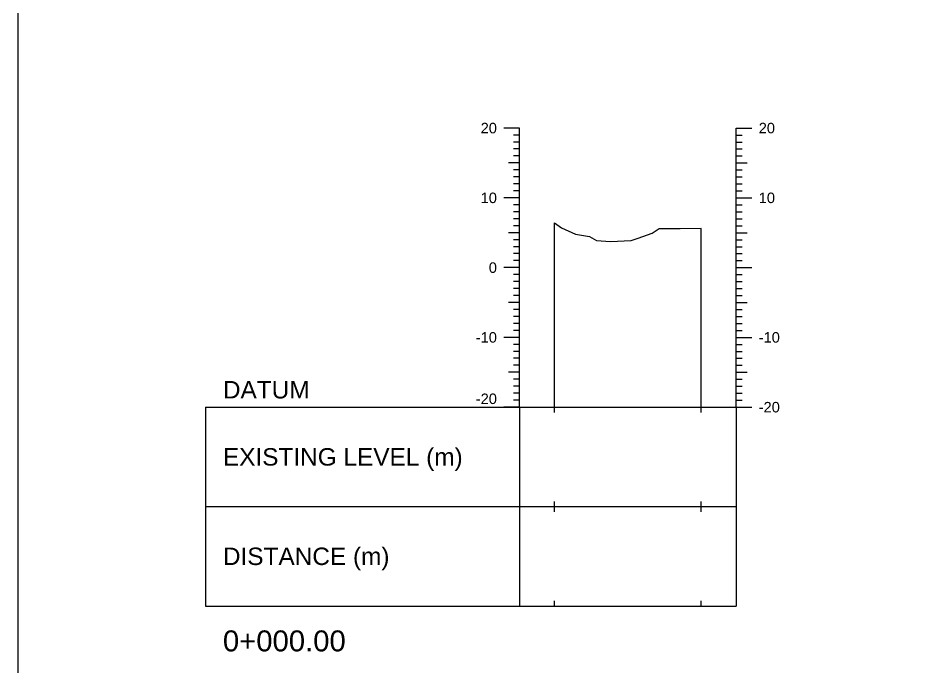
# Model space of a CAD drawing. Header units: millimetres. Extents: x 234588 to 238075, y 2578744 to 2579543.
# Drawn here: x 234588.2 to 234795.3, y 2579203.5 to 2579351 of the extents above; entities that cross this region are included whole.
import ezdxf
from ezdxf.enums import TextEntityAlignment as Align

# ---------------------------------------------------------------- set-up
doc = ezdxf.new("R2010")
doc.units = ezdxf.units.MM
doc.header["$MEASUREMENT"] = 0
for name, color, linetype in [('CS_Drawing', 7, 'Continuous'), ('Features', 5, 'Continuous'), ('Points-NUM', 4, 'Continuous')]:
    doc.layers.add(name, color=color, linetype=linetype)
doc.styles.get("Standard").update_dxf_attribs({"font": 'arial.ttf'})

msp = doc.modelspace()

# ---------------------------------------------------------------- linework, layer by layer
at = {"layer": 'CS_Drawing'}
for p, q in [((234701.974, 2579326.042), (234698.41, 2579326.042)), ((234701.974, 2579326.042), (234699.479, 2579326.042)), ((234701.974, 2579326.042), (234700.549, 2579326.042)), ((234701.974, 2579324.458), (234700.549, 2579324.458)), ((234701.974, 2579262.682), (234701.974, 2579326.042)), ((234751.078, 2579326.042), (234754.642, 2579326.042)), ((234751.078, 2579326.042), (234753.573, 2579326.042)), ((234751.078, 2579326.042), (234752.504, 2579326.042)), ((234751.078, 2579262.682), (234751.078, 2579326.042)), ((234751.078, 2579324.458), (234752.504, 2579324.458)), ((234701.974, 2579322.874), (234700.549, 2579322.874)), ((234751.078, 2579322.874), (234752.504, 2579322.874)), ((234701.974, 2579321.29), (234700.549, 2579321.29)), ((234751.078, 2579321.29), (234752.504, 2579321.29)), ((234701.974, 2579318.122), (234699.479, 2579318.122)), ((234701.974, 2579319.706), (234700.549, 2579319.706)), ((234701.974, 2579318.122), (234700.549, 2579318.122)), ((234751.078, 2579319.706), (234752.504, 2579319.706)), ((234751.078, 2579318.122), (234753.573, 2579318.122)), ((234751.078, 2579318.122), (234752.504, 2579318.122)), ((234701.974, 2579316.538), (234700.549, 2579316.538)), ((234751.078, 2579316.538), (234752.504, 2579316.538)), ((234701.974, 2579314.954), (234700.549, 2579314.954)), ((234751.078, 2579314.954), (234752.504, 2579314.954)), ((234701.974, 2579313.37), (234700.549, 2579313.37)), ((234701.974, 2579311.786), (234700.549, 2579311.786)), ((234751.078, 2579313.37), (234752.504, 2579313.37)), ((234751.078, 2579311.786), (234752.504, 2579311.786)), ((234701.974, 2579310.202), (234698.41, 2579310.202)), ((234701.974, 2579310.202), (234699.479, 2579310.202)), ((234701.974, 2579310.202), (234700.549, 2579310.202)), ((234751.078, 2579310.202), (234754.642, 2579310.202)), ((234751.078, 2579310.202), (234753.573, 2579310.202)), ((234751.078, 2579310.202), (234752.504, 2579310.202)), ((234701.974, 2579308.618), (234700.549, 2579308.618)), ((234751.078, 2579308.618), (234752.504, 2579308.618)), ((234701.974, 2579307.034), (234700.549, 2579307.034)), ((234751.078, 2579307.034), (234752.504, 2579307.034)), ((234701.974, 2579305.45), (234700.549, 2579305.45)), ((234701.974, 2579303.866), (234700.549, 2579303.866)), ((234709.894, 2579262.682), (234709.894, 2579304.508)), ((234751.078, 2579305.45), (234752.504, 2579305.45)), ((234751.078, 2579303.866), (234752.504, 2579303.866)), ((234701.974, 2579302.282), (234699.479, 2579302.282)), ((234701.974, 2579302.282), (234700.549, 2579302.282)), ((234743.158, 2579262.682), (234743.158, 2579303.226)), ((234751.078, 2579302.282), (234753.573, 2579302.282)), ((234751.078, 2579302.282), (234752.504, 2579302.282)), ((234701.974, 2579300.698), (234700.549, 2579300.698)), ((234751.078, 2579300.698), (234752.504, 2579300.698)), ((234701.974, 2579299.114), (234700.549, 2579299.114)), ((234701.974, 2579297.53), (234700.549, 2579297.53)), ((234751.078, 2579299.114), (234752.504, 2579299.114)), ((234751.078, 2579297.53), (234752.504, 2579297.53)), ((234701.974, 2579295.946), (234700.549, 2579295.946)), ((234751.078, 2579295.946), (234752.504, 2579295.946)), ((234701.974, 2579294.362), (234698.41, 2579294.362)), ((234701.974, 2579294.362), (234699.479, 2579294.362)), ((234701.974, 2579294.362), (234700.549, 2579294.362)), ((234751.078, 2579294.362), (234754.642, 2579294.362)), ((234751.078, 2579294.362), (234753.573, 2579294.362)), ((234751.078, 2579294.362), (234752.504, 2579294.362)), ((234701.974, 2579292.778), (234700.549, 2579292.778)), ((234701.974, 2579291.194), (234700.549, 2579291.194)), ((234751.078, 2579292.778), (234752.504, 2579292.778)), ((234751.078, 2579291.194), (234752.504, 2579291.194)), ((234701.974, 2579289.61), (234700.549, 2579289.61)), ((234751.078, 2579289.61), (234752.504, 2579289.61)), ((234701.974, 2579288.026), (234700.549, 2579288.026)), ((234751.078, 2579288.026), (234752.504, 2579288.026)), ((234701.974, 2579286.442), (234699.479, 2579286.442)), ((234701.974, 2579286.442), (234700.549, 2579286.442)), ((234701.974, 2579284.858), (234700.549, 2579284.858)), ((234751.078, 2579286.442), (234753.573, 2579286.442)), ((234751.078, 2579286.442), (234752.504, 2579286.442)), ((234751.078, 2579284.858), (234752.504, 2579284.858)), ((234701.974, 2579283.274), (234700.549, 2579283.274)), ((234751.078, 2579283.274), (234752.504, 2579283.274)), ((234701.974, 2579281.69), (234700.549, 2579281.69)), ((234751.078, 2579281.69), (234752.504, 2579281.69)), ((234701.974, 2579280.106), (234700.549, 2579280.106)), ((234751.078, 2579280.106), (234752.504, 2579280.106)), ((234701.974, 2579278.522), (234698.41, 2579278.522)), ((234701.974, 2579278.522), (234699.479, 2579278.522)), ((234701.974, 2579278.522), (234700.549, 2579278.522)), ((234701.974, 2579276.938), (234700.549, 2579276.938)), ((234751.078, 2579278.522), (234754.642, 2579278.522)), ((234751.078, 2579278.522), (234753.573, 2579278.522)), ((234751.078, 2579278.522), (234752.504, 2579278.522)), ((234751.078, 2579276.938), (234752.504, 2579276.938)), ((234701.974, 2579275.354), (234700.549, 2579275.354)), ((234751.078, 2579275.354), (234752.504, 2579275.354)), ((234701.974, 2579273.77), (234700.549, 2579273.77)), ((234751.078, 2579273.77), (234752.504, 2579273.77)), ((234701.974, 2579270.602), (234699.479, 2579270.602)), ((234701.974, 2579272.186), (234700.549, 2579272.186)), ((234701.974, 2579270.602), (234700.549, 2579270.602)), ((234751.078, 2579272.186), (234752.504, 2579272.186)), ((234751.078, 2579270.602), (234753.573, 2579270.602)), ((234751.078, 2579270.602), (234752.504, 2579270.602)), ((234701.974, 2579269.018), (234700.549, 2579269.018)), ((234751.078, 2579269.018), (234752.504, 2579269.018)), ((234701.974, 2579267.434), (234700.549, 2579267.434)), ((234751.078, 2579267.434), (234752.504, 2579267.434)), ((234701.974, 2579265.85), (234700.549, 2579265.85)), ((234701.974, 2579264.266), (234700.549, 2579264.266)), ((234751.078, 2579265.85), (234752.504, 2579265.85)), ((234751.078, 2579264.266), (234752.504, 2579264.266)), ((234630.694, 2579262.682), (234701.974, 2579262.682)), ((234630.694, 2579262.682), (234630.694, 2579217.538)), ((234701.974, 2579262.682), (234698.41, 2579262.682)), ((234701.974, 2579262.682), (234699.479, 2579262.682)), ((234701.974, 2579262.682), (234700.549, 2579262.682)), ((234701.974, 2579262.682), (234751.078, 2579262.682)), ((234701.974, 2579262.682), (234701.974, 2579217.538)), ((234709.894, 2579261.494), (234709.894, 2579263.87)), ((234743.158, 2579261.494), (234743.158, 2579263.87)), ((234751.078, 2579262.682), (234754.642, 2579262.682)), ((234751.078, 2579262.682), (234753.573, 2579262.682)), ((234751.078, 2579262.682), (234752.504, 2579262.682)), ((234751.078, 2579262.682), (234751.078, 2579217.538)), ((234709.894, 2579238.922), (234709.894, 2579241.298)), ((234743.158, 2579238.922), (234743.158, 2579241.298)), ((234630.694, 2579240.11), (234701.974, 2579240.11)), ((234701.974, 2579240.11), (234751.078, 2579240.11)), ((234701.974, 2579240.11), (234751.078, 2579240.11)), ((234709.894, 2579217.538), (234709.894, 2579218.726)), ((234743.158, 2579217.538), (234743.158, 2579218.726)), ((234630.694, 2579217.538), (234701.974, 2579217.538)), ((234701.974, 2579217.538), (234751.078, 2579217.538))]:
    msp.add_line(p, q, dxfattribs=at)
at = {"layer": 'Features'}
msp.add_lwpolyline([(234709.894, 2579304.508), (234711.478, 2579303.383), (234714.646, 2579301.97), (234717.814, 2579301.418), (234719.398, 2579300.548), (234722.566, 2579300.32), (234727.318, 2579300.491), (234728.902, 2579301.026), (234732.07, 2579302.206), (234733.654, 2579303.253), (234738.406, 2579303.22), (234743.158, 2579303.337)], dxfattribs=at)
msp.add_lwpolyline([(234709.894, 2579304.508), (234711.478, 2579303.383), (234714.646, 2579301.97), (234717.814, 2579301.418), (234719.398, 2579300.548), (234722.566, 2579300.32), (234727.318, 2579300.491), (234728.902, 2579301.026), (234732.07, 2579302.206), (234733.654, 2579303.253), (234738.406, 2579303.22), (234743.158, 2579303.337)], dxfattribs=at)
at = {"layer": 'Points-NUM'}
msp.add_lwpolyline([(235278.915, 2579542.818), (235278.915, 2579113.561), (234588.216, 2579113.561), (234588.216, 2579542.818)], close=True, dxfattribs=at)

# ---------------------------------------------------------------- texts
at = {"layer": 'CS_Drawing'}
for s, p in [('20', (234696.826, 2579326.042)), ('10', (234696.826, 2579310.202)), ('0', (234696.826, 2579294.362)), ('-10', (234696.826, 2579278.522))]:
    msp.add_text(s, height=2.376, dxfattribs=at).set_placement(p, align=Align.MIDDLE_RIGHT)
for s, height, p in [('20', 2.376, (234756.226, 2579326.042)), ('10', 2.376, (234756.226, 2579310.202)), ('-10', 2.376, (234756.226, 2579278.522)), ('DATUM', 3.96, (234634.654, 2579266.642)), ('-20', 2.376, (234756.226, 2579262.682)), ('-20', 2.376, (234756.226, 2579262.682)), ('EXISTING LEVEL (m)', 3.96, (234634.654, 2579251.396)), ('DISTANCE (m)', 3.96, (234634.654, 2579228.824)), ('0+000.00', 4.752, (234634.654, 2579209.618))]:
    msp.add_text(s, height=height, dxfattribs=at).set_placement(p, align=Align.MIDDLE_LEFT)
msp.add_text('-20', height=2.376, dxfattribs=at).set_placement((234696.826, 2579263.395), align=Align.RIGHT)

doc.saveas('drawing.dxf')
